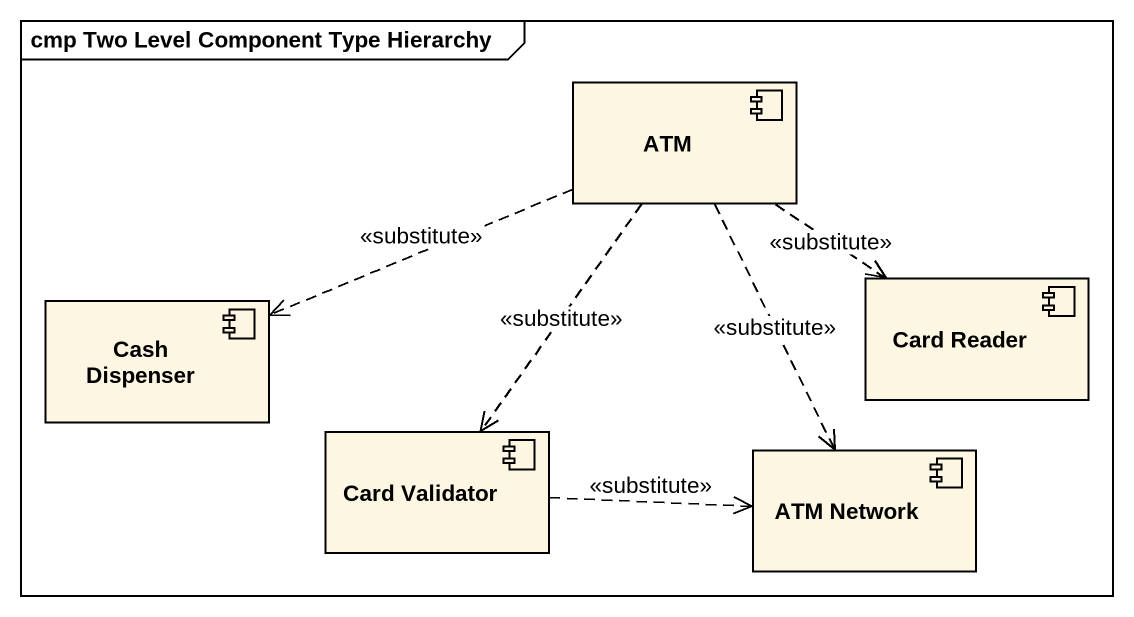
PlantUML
@startuml
mainframe cmp Two Level Component Type Hierarchy
component ATM
component "Cash Dispenser" as Cash_Dispenser
component "Card Reader" as Card_Reader
component "Card Validator" as Card_Validator
component "ATM Network" as ATM_Network
ATM .left.> Cash_Dispenser : <<substitute>>
ATM ..> Card_Reader : <<substitute>>
ATM ..> Card_Validator : <<substitute>>
ATM ..> ATM_Network : <<substitute>>
Card_Validator .right.> ATM_Network : <<substitute>>
@enduml
